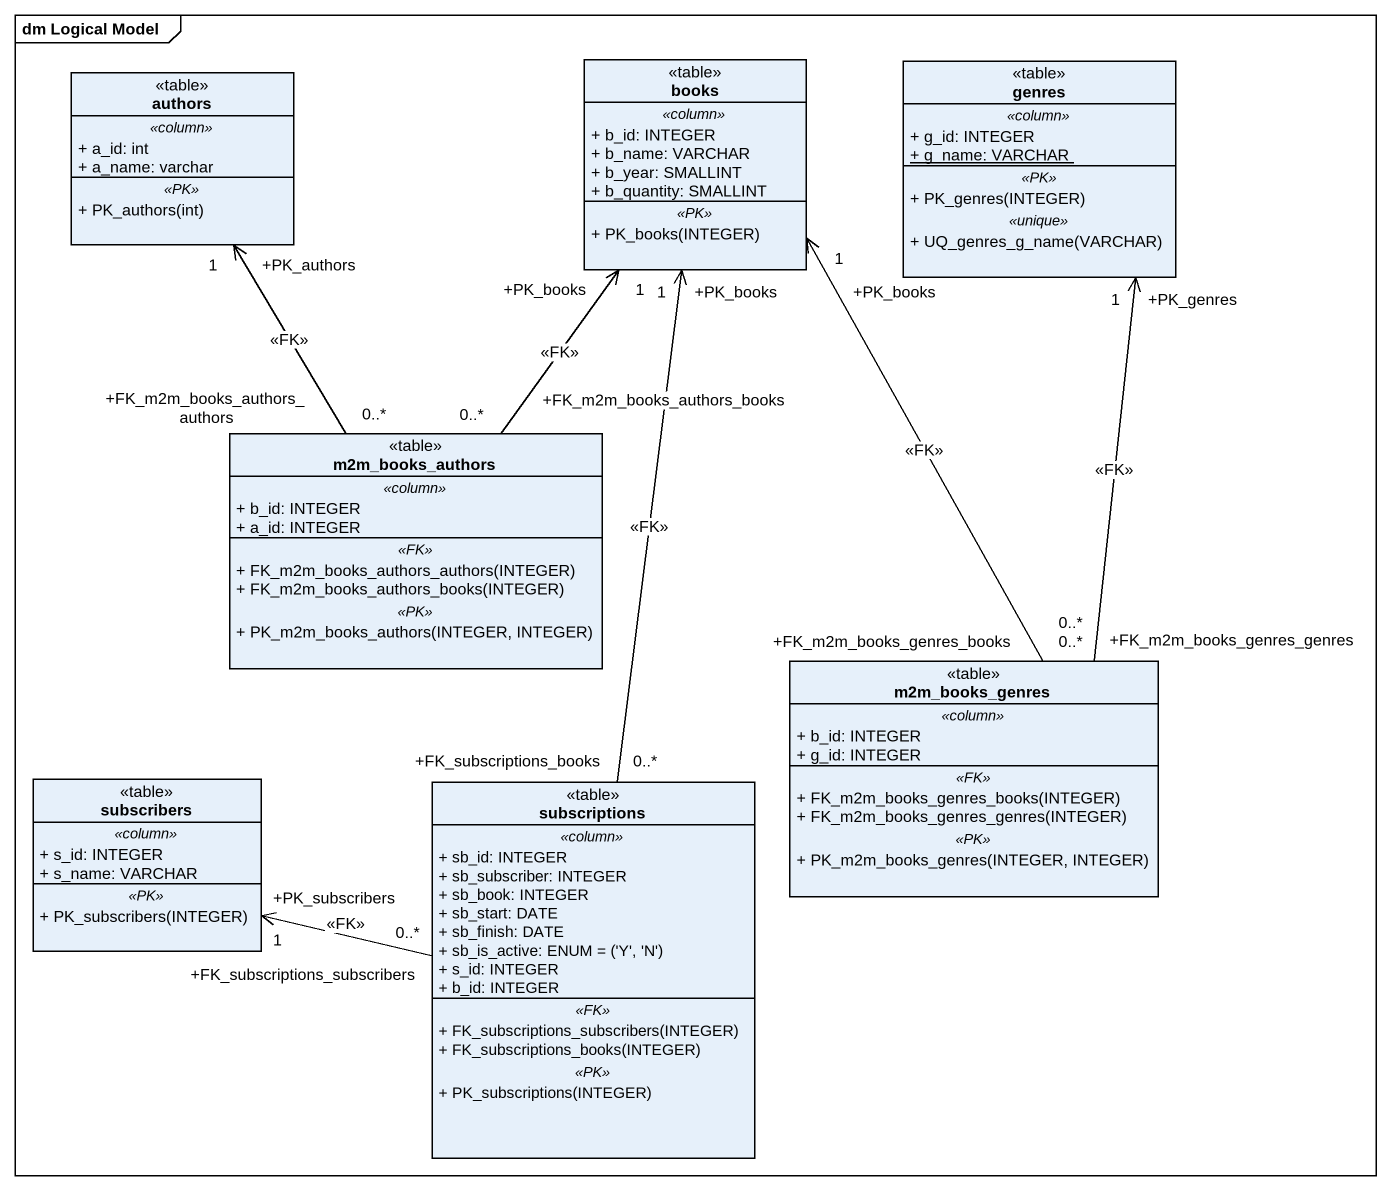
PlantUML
@startuml
mainframe dm Logical Model
hide circle
hide empty members
skinparam classAttributeIconSize 0
class authors <<table>> {
  .. <<column>> ..
  + a_id: int
  + a_name: varchar
  .. <<PK>> ..
  + PK_authors(int)
}
class books <<table>> {
  .. <<column>> ..
  + b_id: INTEGER
  + b_name: VARCHAR
  + b_year: SMALLINT
  + b_quantity: SMALLINT
  .. <<PK>> ..
  + PK_books(INTEGER)
}
class genres <<table>> {
  .. <<column>> ..
  + g_id: INTEGER
  {static} + g_name: VARCHAR
  .. <<PK>> ..
  + PK_genres(INTEGER)
  .. <<unique>> ..
  + UQ_genres_g_name(VARCHAR)
}
class m2m_books_authors <<table>> {
  .. <<column>> ..
  + b_id: INTEGER
  + a_id: INTEGER
  .. <<FK>> ..
  + FK_m2m_books_authors_authors(INTEGER)
  + FK_m2m_books_authors_books(INTEGER)
  .. <<PK>> ..
  + PK_m2m_books_authors(INTEGER, INTEGER)
}
class m2m_books_genres <<table>> {
  .. <<column>> ..
  + b_id: INTEGER
  + g_id: INTEGER
  .. <<FK>> ..
  + FK_m2m_books_genres_books(INTEGER)
  + FK_m2m_books_genres_genres(INTEGER)
  .. <<PK>> ..
  + PK_m2m_books_genres(INTEGER, INTEGER)
}
class subscribers <<table>> {
  .. <<column>> ..
  + s_id: INTEGER
  + s_name: VARCHAR
  .. <<PK>> ..
  + PK_subscribers(INTEGER)
}
class subscriptions <<table>> {
  .. <<column>> ..
  + sb_id: INTEGER
  + sb_subscriber: INTEGER
  + sb_book: INTEGER
  + sb_start: DATE
  + sb_finish: DATE
  {field} + sb_is_active: ENUM = ('Y', 'N')
  + s_id: INTEGER
  + b_id: INTEGER
  .. <<FK>> ..
  + FK_subscriptions_subscribers(INTEGER)
  + FK_subscriptions_books(INTEGER)
  .. <<PK>> ..
  + PK_subscriptions(INTEGER)
}
m2m_books_authors "+FK_m2m_books_authors_authors\n0..*" -up-> "+PK_authors\n1" authors : <<FK>>
m2m_books_authors "+FK_m2m_books_authors_books\n0..*" -up-> "+PK_books\n1" books : <<FK>>
m2m_books_genres "+FK_m2m_books_genres_books\n0..*" -up-> "+PK_books\n1" books : <<FK>>
m2m_books_genres "+FK_m2m_books_genres_genres\n0..*" -up-> "+PK_genres\n1" genres : <<FK>>
subscriptions "+FK_subscriptions_books\n0..*" -up-> "+PK_books\n1" books : <<FK>>
subscriptions "+FK_subscriptions_subscribers\n0..*" -left-> "+PK_subscribers\n1" subscribers : <<FK>>
@enduml
